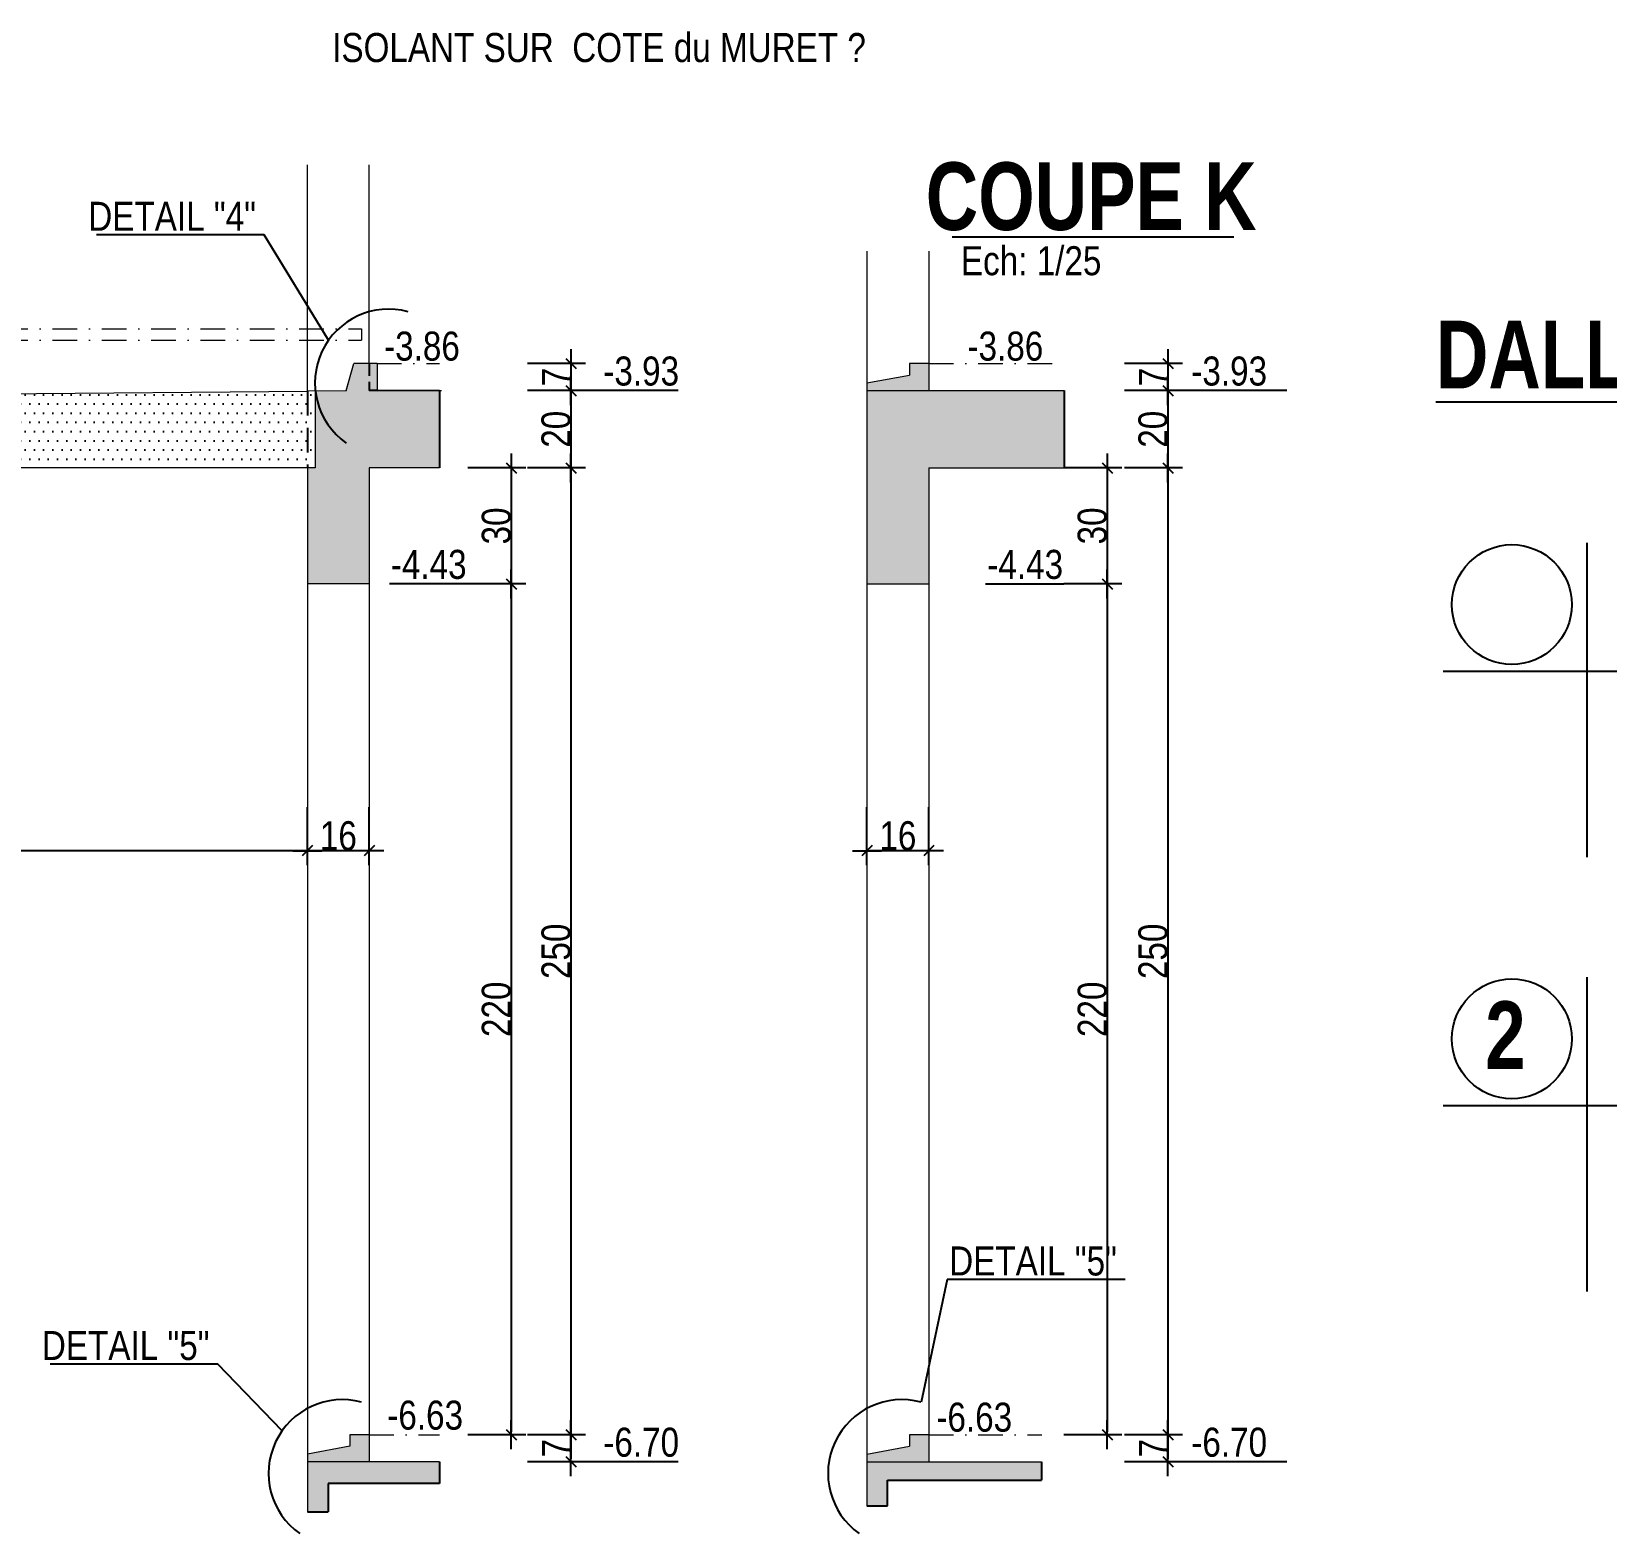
# Model space of a CAD drawing. Header units: millimetres. Extents: x 0 to 26138, y -32652 to 0.
# Drawn here: x 24436 to 25250, y -31031 to -30254 of the extents above; entities that cross this region are included whole.
import ezdxf
from ezdxf.enums import TextEntityAlignment as Align

# ---------------------------------------------------------------- set-up
doc = ezdxf.new("R2010")
doc.units = ezdxf.units.MM
doc.linetypes.add('CACHEX2', pattern=[19.05, 12.7, -6.35])
doc.linetypes.add('TIRETPTX2', pattern=[50.8, 25.4, -12.7, 0, -12.7])
for name, color, linetype in [('01_cote_gen', 4, 'Continuous'), ('01_linteaux', 2, 'Continuous'), ('01_murs_sup', 2, 'CACHEX2'), ('01_poch_BN', 9, 'Continuous'), ('01_poch_murs', 253, 'Continuous'), ('01_texte', 230, 'Continuous'), ('AA_COTES', 2, 'Continuous')]:
    doc.layers.add(name, color=color, linetype=linetype)
doc.layers.add('01_murs_coup', color=5, linetype='Continuous', lineweight=60)
doc.layers.add('01_tram_axes', color=2, linetype='TIRETPTX2', lineweight=9)
doc.styles.add('ARIAL NA', font='ARIALN.TTF')
doc.styles.add('impact', font='impact.ttf')
doc.styles.add('STYLE2', font='ARIALN.TTF')
doc.dimstyles.new('JB25', dxfattribs={"dimscale": 0.1, "dimtxt": 150, "dimasz": 15, "dimexe": 0.1, "dimexo": 0.1, "dimgap": 0.09, "dimtad": 1, "dimdec": 1, "dimlfac": 0.5, "dimdsep": 46, "dimtxsty": 'STYLE2', "dimblk1": 'BOND_G', "dimblk2": 'BOND_D', "dimsah": 1, "dimcen": 1.5, "dimdle": 0.01, "dimse1": 1, "dimse2": 1, "dimclrd": 4, "dimclre": 2, "dimclrt": 6, "dimazin": 2, "dimtfac": 2.333333, "dimtdec": 1, "dimtix": 1, "dimtmove": 2, "dimatfit": 3, "dimldrblk": 'BOND_G', "dimfxl": 1, "dimtolj": 1, "dimtzin": 0, "dimarcsym": 0})

# ---------------------------------------------------------------- blocks, each defined once
blk = doc.blocks.new('BOND_G')
at = {"layer": 'AA_COTES', "color": 0}
for p, q in [((0, -5), (0, 15)), ((5, 0), (-5, 0)), ((1.77, 1.77), (-1.77, -1.77))]:
    blk.add_line(p, q, dxfattribs=at)
blk = doc.blocks.new('BOND_D')
at = {"layer": 'AA_COTES', "color": 0}
for p, q in [((5, 0), (-5, 0)), ((-1.77, -1.77), (1.77, 1.77)), ((0, 5), (0, -15))]:
    blk.add_line(p, q, dxfattribs=at)
blk = doc.blocks.new('*D3370')
at = {"layer": '01_cote_gen', "color": 4, "lineweight": -2, "ltscale": 0.1, "transparency": 16777216}
blk.add_line((24714.73, -30441.27), (24714.73, -30478.27), dxfattribs=at)
at = {"layer": 'Defpoints', "color": 0, "ltscale": 0.1, "transparency": 16777216}
for p in [(24657.9, -30439.77), (24657.9, -30479.77), (24714.73, -30479.77)]:
    blk.add_point(p, dxfattribs=at)
at = {"layer": '01_cote_gen', "color": 4, "lineweight": -2, "ltscale": 0.1, "transparency": 16777216, "xscale": 1.5, "yscale": 1.5, "zscale": 1.5}
for name, p, rotation in [('BOND_G', (24714.73, -30439.77), 90), ('BOND_D', (24714.73, -30479.77), 270)]:
    blk.add_blockref(name, p, dxfattribs=dict(at, rotation=rotation))
at = {"layer": '01_cote_gen', "color": 6, "ltscale": 0.1, "transparency": 16777216, "insert": (24707.06, -30459.77), "char_height": 15, "attachment_point": 5, "rotation": 90, "style": 'STYLE2'}
blk.add_mtext('\\A1;20', dxfattribs=at)
blk = doc.blocks.new('*D3371')
at = {"layer": '01_cote_gen', "color": 4, "lineweight": -2, "ltscale": 0.1, "transparency": 16777216}
blk.add_line((24683.89, -30481.27), (24683.89, -30538.27), dxfattribs=at)
at = {"layer": 'Defpoints', "color": 0, "ltscale": 0.1, "transparency": 16777216}
for p in [(24656.9, -30479.77), (24620.57, -30539.77), (24683.89, -30539.77)]:
    blk.add_point(p, dxfattribs=at)
at = {"layer": '01_cote_gen', "color": 4, "lineweight": -2, "ltscale": 0.1, "transparency": 16777216, "xscale": 1.5, "yscale": 1.5, "zscale": 1.5}
for name, p, rotation in [('BOND_G', (24683.89, -30479.77), 90), ('BOND_D', (24683.89, -30539.77), 270)]:
    blk.add_blockref(name, p, dxfattribs=dict(at, rotation=rotation))
at = {"layer": '01_cote_gen', "color": 6, "ltscale": 0.1, "transparency": 16777216, "insert": (24676.22, -30509.77), "char_height": 15, "attachment_point": 5, "rotation": 90, "style": 'STYLE2'}
blk.add_mtext('\\A1;30', dxfattribs=at)
blk = doc.blocks.new('*D3372')
at = {"layer": '01_cote_gen', "color": 4, "lineweight": -2, "ltscale": 0.1, "transparency": 16777216}
blk.add_line((24683.89, -30541.27), (24683.89, -30978.27), dxfattribs=at)
at = {"layer": 'Defpoints', "color": 0, "ltscale": 0.1, "transparency": 16777216}
for p in [(24661.39, -30539.77), (24640.74, -30979.77), (24683.89, -30979.77)]:
    blk.add_point(p, dxfattribs=at)
at = {"layer": '01_cote_gen', "color": 4, "lineweight": -2, "ltscale": 0.1, "transparency": 16777216, "xscale": 1.5, "yscale": 1.5, "zscale": 1.5}
for name, p, rotation in [('BOND_G', (24683.89, -30539.77), 90), ('BOND_D', (24683.89, -30979.77), 270)]:
    blk.add_blockref(name, p, dxfattribs=dict(at, rotation=rotation))
at = {"layer": '01_cote_gen', "color": 6, "ltscale": 0.1, "transparency": 16777216, "insert": (24676.22, -30759.77), "char_height": 15, "attachment_point": 5, "rotation": 90, "style": 'STYLE2'}
blk.add_mtext('\\A1;220', dxfattribs=at)
blk = doc.blocks.new('*D3373')
at = {"layer": '01_cote_gen', "color": 4, "lineweight": -2, "ltscale": 0.1, "transparency": 16777216}
blk.add_line((24714.73, -30481.27), (24714.73, -30978.27), dxfattribs=at)
at = {"layer": 'Defpoints', "color": 0, "ltscale": 0.1, "transparency": 16777216}
for p in [(24707.23, -30479.77), (24661.39, -30979.77), (24714.73, -30979.77)]:
    blk.add_point(p, dxfattribs=at)
at = {"layer": '01_cote_gen', "color": 4, "lineweight": -2, "ltscale": 0.1, "transparency": 16777216, "xscale": 1.5, "yscale": 1.5, "zscale": 1.5}
for name, p, rotation in [('BOND_G', (24714.73, -30479.77), 90), ('BOND_D', (24714.73, -30979.77), 270)]:
    blk.add_blockref(name, p, dxfattribs=dict(at, rotation=rotation))
at = {"layer": '01_cote_gen', "color": 6, "ltscale": 0.1, "transparency": 16777216, "insert": (24707.06, -30729.77), "char_height": 15, "attachment_point": 5, "rotation": 90, "style": 'STYLE2'}
blk.add_mtext('\\A1;250', dxfattribs=at)
blk = doc.blocks.new('*D3374')
at = {"layer": '01_cote_gen', "color": 4, "lineweight": -2, "ltscale": 0.1, "transparency": 16777216}
blk.add_line((24714.73, -30981.27), (24714.73, -30992.27), dxfattribs=at)
at = {"layer": 'Defpoints', "color": 0, "ltscale": 0.1, "transparency": 16777216}
for p in [(24661.39, -30979.77), (24661.39, -30993.77), (24714.73, -30993.77)]:
    blk.add_point(p, dxfattribs=at)
at = {"layer": '01_cote_gen', "color": 4, "lineweight": -2, "ltscale": 0.1, "transparency": 16777216, "xscale": 1.5, "yscale": 1.5, "zscale": 1.5}
for name, p, rotation in [('BOND_G', (24714.73, -30979.77), 90), ('BOND_D', (24714.73, -30993.77), 270)]:
    blk.add_blockref(name, p, dxfattribs=dict(at, rotation=rotation))
at = {"layer": '01_cote_gen', "color": 6, "ltscale": 0.1, "transparency": 16777216, "insert": (24707.22, -30986.77), "char_height": 15, "attachment_point": 5, "rotation": 90, "style": 'STYLE2'}
blk.add_mtext('\\A1;7', dxfattribs=at)
blk = doc.blocks.new('*D3376')
at = {"layer": '01_cote_gen', "color": 4, "lineweight": -2, "ltscale": 0.1, "transparency": 16777216}
blk.add_line((24097.15, -30442.27), (24097.15, -30441.27), dxfattribs=at)
at = {"layer": 'Defpoints', "color": 0, "ltscale": 0.1, "transparency": 16777216}
for p in [(24097.15, -30439.77), (24630.65, -30439.77), (24119.65, -30443.77)]:
    blk.add_point(p, dxfattribs=at)
at = {"layer": '01_cote_gen', "color": 4, "lineweight": -2, "ltscale": 0.1, "transparency": 16777216, "xscale": 1.5, "yscale": 1.5, "zscale": 1.5}
for name, p, rotation in [('BOND_D', (24097.15, -30439.77), 90), ('BOND_G', (24097.15, -30443.77), 270)]:
    blk.add_blockref(name, p, dxfattribs=dict(at, rotation=rotation))
at = {"layer": '01_cote_gen', "color": 6, "ltscale": 0.1, "transparency": 16777216, "insert": (24089.61, -30431.13), "char_height": 15, "attachment_point": 5, "rotation": 90, "style": 'STYLE2'}
blk.add_mtext('\\A1;2', dxfattribs=at)
blk = doc.blocks.new('*D3380')
at = {"layer": '01_cote_gen', "color": 4, "lineweight": -2, "ltscale": 0.1, "transparency": 16777216}
blk.add_line((24898.22, -30677.77), (24869.22, -30677.77), dxfattribs=at)
at = {"layer": 'Defpoints', "color": 0, "ltscale": 0.1, "transparency": 16777216}
for p in [(24867.72, -30677.77), (24867.72, -30686.04), (24899.72, -30688.69)]:
    blk.add_point(p, dxfattribs=at)
at = {"layer": '01_cote_gen', "color": 4, "lineweight": -2, "ltscale": 0.1, "transparency": 16777216, "xscale": 1.5, "yscale": 1.5, "zscale": 1.5, "rotation": 180}
blk.add_blockref('BOND_D', (24867.72, -30677.77), dxfattribs=at)
at = {"layer": '01_cote_gen', "color": 4, "lineweight": -2, "ltscale": 0.1, "transparency": 16777216, "xscale": 1.5, "yscale": 1.5, "zscale": 1.5}
blk.add_blockref('BOND_G', (24899.72, -30677.77), dxfattribs=at)
at = {"layer": '01_cote_gen', "color": 6, "ltscale": 0.1, "transparency": 16777216, "insert": (24883.72, -30670.1), "char_height": 15, "attachment_point": 5, "style": 'STYLE2'}
blk.add_mtext('\\A1;16', dxfattribs=at)
blk = doc.blocks.new('*D3381')
at = {"layer": '01_cote_gen', "color": 4, "lineweight": -2, "ltscale": 0.1, "transparency": 16777216}
blk.add_line((24991.93, -30481.27), (24991.93, -30538.27), dxfattribs=at)
at = {"layer": 'Defpoints', "color": 0, "ltscale": 0.1, "transparency": 16777216}
for p in [(24969.59, -30479.77), (24899.72, -30539.77), (24991.93, -30539.77)]:
    blk.add_point(p, dxfattribs=at)
at = {"layer": '01_cote_gen', "color": 4, "lineweight": -2, "ltscale": 0.1, "transparency": 16777216, "xscale": 1.5, "yscale": 1.5, "zscale": 1.5}
for name, p, rotation in [('BOND_G', (24991.93, -30479.77), 90), ('BOND_D', (24991.93, -30539.77), 270)]:
    blk.add_blockref(name, p, dxfattribs=dict(at, rotation=rotation))
at = {"layer": '01_cote_gen', "color": 6, "ltscale": 0.1, "transparency": 16777216, "insert": (24984.26, -30509.77), "char_height": 15, "attachment_point": 5, "rotation": 90, "style": 'STYLE2'}
blk.add_mtext('\\A1;30', dxfattribs=at)
blk = doc.blocks.new('*D3378')
at = {"layer": '01_cote_gen', "color": 4, "lineweight": -2, "ltscale": 0.1, "transparency": 16777216}
blk.add_line((25023.3, -30481.27), (25023.3, -30978.27), dxfattribs=at)
at = {"layer": 'Defpoints', "color": 0, "ltscale": 0.1, "transparency": 16777216}
for p in [(24999.43, -30479.77), (24999.43, -30979.77), (25023.3, -30979.77)]:
    blk.add_point(p, dxfattribs=at)
at = {"layer": '01_cote_gen', "color": 4, "lineweight": -2, "ltscale": 0.1, "transparency": 16777216, "xscale": 1.5, "yscale": 1.5, "zscale": 1.5}
for name, p, rotation in [('BOND_G', (25023.3, -30479.77), 90), ('BOND_D', (25023.3, -30979.77), 270)]:
    blk.add_blockref(name, p, dxfattribs=dict(at, rotation=rotation))
at = {"layer": '01_cote_gen', "color": 6, "ltscale": 0.1, "transparency": 16777216, "insert": (25015.64, -30729.77), "char_height": 15, "attachment_point": 5, "rotation": 90, "style": 'STYLE2'}
blk.add_mtext('\\A1;250', dxfattribs=at)
blk = doc.blocks.new('*D3379')
at = {"layer": '01_cote_gen', "color": 4, "lineweight": -2, "ltscale": 0.1, "transparency": 16777216}
blk.add_line((25023.3, -30981.27), (25023.3, -30992.27), dxfattribs=at)
at = {"layer": 'Defpoints', "color": 0, "ltscale": 0.1, "transparency": 16777216}
for p in [(24969.43, -30979.77), (24958.15, -30993.77), (25023.3, -30993.77)]:
    blk.add_point(p, dxfattribs=at)
at = {"layer": '01_cote_gen', "color": 4, "lineweight": -2, "ltscale": 0.1, "transparency": 16777216, "xscale": 1.5, "yscale": 1.5, "zscale": 1.5}
for name, p, rotation in [('BOND_G', (25023.3, -30979.77), 90), ('BOND_D', (25023.3, -30993.77), 270)]:
    blk.add_blockref(name, p, dxfattribs=dict(at, rotation=rotation))
at = {"layer": '01_cote_gen', "color": 6, "ltscale": 0.1, "transparency": 16777216, "insert": (25015.79, -30986.77), "char_height": 15, "attachment_point": 5, "rotation": 90, "style": 'STYLE2'}
blk.add_mtext('\\A1;7', dxfattribs=at)
blk = doc.blocks.new('*D3382')
at = {"layer": '01_cote_gen', "color": 4, "lineweight": -2, "ltscale": 0.1, "transparency": 16777216}
blk.add_line((25023.3, -30441.27), (25023.3, -30478.27), dxfattribs=at)
at = {"layer": 'Defpoints', "color": 0, "ltscale": 0.1, "transparency": 16777216}
for p in [(24969.59, -30439.77), (24959.57, -30479.77), (25023.3, -30479.77)]:
    blk.add_point(p, dxfattribs=at)
at = {"layer": '01_cote_gen', "color": 4, "lineweight": -2, "ltscale": 0.1, "transparency": 16777216, "xscale": 1.5, "yscale": 1.5, "zscale": 1.5}
for name, p, rotation in [('BOND_G', (25023.3, -30439.77), 90), ('BOND_D', (25023.3, -30479.77), 270)]:
    blk.add_blockref(name, p, dxfattribs=dict(at, rotation=rotation))
at = {"layer": '01_cote_gen', "color": 6, "ltscale": 0.1, "transparency": 16777216, "insert": (25015.64, -30459.77), "char_height": 15, "attachment_point": 5, "rotation": 90, "style": 'STYLE2'}
blk.add_mtext('\\A1;20', dxfattribs=at)
blk = doc.blocks.new('*D3383')
at = {"layer": '01_cote_gen', "color": 4, "lineweight": -2, "ltscale": 0.1, "transparency": 16777216}
blk.add_line((24991.93, -30541.27), (24991.93, -30978.27), dxfattribs=at)
at = {"layer": 'Defpoints', "color": 0, "ltscale": 0.1, "transparency": 16777216}
for p in [(24969.43, -30539.77), (24958.15, -30979.77), (24991.93, -30979.77)]:
    blk.add_point(p, dxfattribs=at)
at = {"layer": '01_cote_gen', "color": 4, "lineweight": -2, "ltscale": 0.1, "transparency": 16777216, "xscale": 1.5, "yscale": 1.5, "zscale": 1.5}
for name, p, rotation in [('BOND_G', (24991.93, -30539.77), 90), ('BOND_D', (24991.93, -30979.77), 270)]:
    blk.add_blockref(name, p, dxfattribs=dict(at, rotation=rotation))
at = {"layer": '01_cote_gen', "color": 6, "ltscale": 0.1, "transparency": 16777216, "insert": (24984.26, -30759.77), "char_height": 15, "attachment_point": 5, "rotation": 90, "style": 'STYLE2'}
blk.add_mtext('\\A1;220', dxfattribs=at)
blk = doc.blocks.new('*D3384')
at = {"layer": '01_cote_gen', "color": 4, "lineweight": -2, "ltscale": 0.1, "transparency": 16777216}
blk.add_line((24608.98, -30677.77), (24579.98, -30677.77), dxfattribs=at)
at = {"layer": 'Defpoints', "color": 0, "ltscale": 0.1, "transparency": 16777216}
for p in [(24578.48, -30677.77), (24578.48, -30686.04), (24610.48, -30688.69)]:
    blk.add_point(p, dxfattribs=at)
at = {"layer": '01_cote_gen', "color": 4, "lineweight": -2, "ltscale": 0.1, "transparency": 16777216, "xscale": 1.5, "yscale": 1.5, "zscale": 1.5, "rotation": 180}
blk.add_blockref('BOND_D', (24578.48, -30677.77), dxfattribs=at)
at = {"layer": '01_cote_gen', "color": 4, "lineweight": -2, "ltscale": 0.1, "transparency": 16777216, "xscale": 1.5, "yscale": 1.5, "zscale": 1.5}
blk.add_blockref('BOND_G', (24610.48, -30677.77), dxfattribs=at)
at = {"layer": '01_cote_gen', "color": 6, "ltscale": 0.1, "transparency": 16777216, "insert": (24594.48, -30670.1), "char_height": 15, "attachment_point": 5, "style": 'STYLE2'}
blk.add_mtext('\\A1;16', dxfattribs=at)
blk = doc.blocks.new('*D3385')
at = {"layer": '01_cote_gen', "color": 4, "lineweight": -2, "ltscale": 0.1, "transparency": 16777216}
blk.add_line((25023.3, -30427.27), (25023.3, -30438.27), dxfattribs=at)
at = {"layer": 'Defpoints', "color": 0, "ltscale": 0.1, "transparency": 16777216}
for p in [(24969.59, -30425.77), (24969.59, -30439.77), (25023.3, -30439.77)]:
    blk.add_point(p, dxfattribs=at)
at = {"layer": '01_cote_gen', "color": 4, "lineweight": -2, "ltscale": 0.1, "transparency": 16777216, "xscale": 1.5, "yscale": 1.5, "zscale": 1.5}
for name, p, rotation in [('BOND_G', (25023.3, -30425.77), 90), ('BOND_D', (25023.3, -30439.77), 270)]:
    blk.add_blockref(name, p, dxfattribs=dict(at, rotation=rotation))
at = {"layer": '01_cote_gen', "color": 6, "ltscale": 0.1, "transparency": 16777216, "insert": (25015.79, -30432.77), "char_height": 15, "attachment_point": 5, "rotation": 90, "style": 'STYLE2'}
blk.add_mtext('\\A1;7', dxfattribs=at)
blk = doc.blocks.new('*D3386')
at = {"layer": '01_cote_gen', "color": 4, "lineweight": -2, "ltscale": 0.1, "transparency": 16777216}
blk.add_line((24714.73, -30427.27), (24714.73, -30438.27), dxfattribs=at)
at = {"layer": 'Defpoints', "color": 0, "ltscale": 0.1, "transparency": 16777216}
for p in [(24646.81, -30425.77), (24646.81, -30439.77), (24714.73, -30439.77)]:
    blk.add_point(p, dxfattribs=at)
at = {"layer": '01_cote_gen', "color": 4, "lineweight": -2, "ltscale": 0.1, "transparency": 16777216, "xscale": 1.5, "yscale": 1.5, "zscale": 1.5}
for name, p, rotation in [('BOND_G', (24714.73, -30425.77), 90), ('BOND_D', (24714.73, -30439.77), 270)]:
    blk.add_blockref(name, p, dxfattribs=dict(at, rotation=rotation))
at = {"layer": '01_cote_gen', "color": 6, "ltscale": 0.1, "transparency": 16777216, "insert": (24707.22, -30432.77), "char_height": 15, "attachment_point": 5, "rotation": 90, "style": 'STYLE2'}
blk.add_mtext('\\A1;7', dxfattribs=at)
blk = doc.blocks.new('*D3836')
at = {"layer": '01_cote_gen', "color": 4, "lineweight": -2, "ltscale": 0.1, "transparency": 16777216}
blk.add_line((24576.98, -30677.77), (24163.98, -30677.77), dxfattribs=at)
at = {"layer": 'Defpoints', "color": 0, "ltscale": 0.1, "transparency": 16777216}
for p in [(24162.48, -30461.77), (24578.48, -30499.22), (24162.48, -30677.77)]:
    blk.add_point(p, dxfattribs=at)
at = {"layer": '01_cote_gen', "color": 4, "lineweight": -2, "ltscale": 0.1, "transparency": 16777216, "xscale": 1.5, "yscale": 1.5, "zscale": 1.5, "rotation": 180}
blk.add_blockref('BOND_D', (24162.48, -30677.77), dxfattribs=at)
at = {"layer": '01_cote_gen', "color": 4, "lineweight": -2, "ltscale": 0.1, "transparency": 16777216, "xscale": 1.5, "yscale": 1.5, "zscale": 1.5}
blk.add_blockref('BOND_G', (24578.48, -30677.77), dxfattribs=at)
at = {"layer": '01_cote_gen', "color": 6, "ltscale": 0.1, "transparency": 16777216, "insert": (24370.48, -30670.1), "char_height": 15, "attachment_point": 5, "style": 'STYLE2'}
blk.add_mtext('\\A1;208', dxfattribs=at)

msp = doc.modelspace()

# ---------------------------------------------------------------- hatches: boundary and pattern name
at = {"layer": '01_poch_BN', "ltscale": 0.1}
h = msp.add_hatch(color=256, dxfattribs=at)
h.dxf.hatch_style = 1
h.paths.add_polyline_path([(24646.81, -30439.77), (24614.48, -30439.77), (24614.48, -30425.77), (24602.48, -30425.77), (24598.48, -30439.77), (24582.48, -30439.92), (24582.48, -30479.77), (24578.48, -30479.77), (24578.48, -30539.77), (24610.48, -30539.77), (24610.48, -30479.77), (24646.81, -30479.77)])
h.paths.add_polyline_path([(23876.35, -30439.77), (23796.58, -30439.77), (23796.58, -30479.77), (23844.35, -30479.77), (23844.35, -30539.77), (23876.35, -30539.77)])
h.paths.add_polyline_path([(23854.35, -30431.77), (23854.35, -30425.77), (23844.35, -30425.77), (23844.35, -30439.77), (23876.35, -30439.77), (23876.35, -30435.77)])
h.paths.add_polyline_path([(23967.39, -30993.77), (23796.58, -30993.77), (23796.58, -31005.92), (23967.39, -31005.92)])
h.paths.add_polyline_path([(23852.35, -30943.77), (23840.35, -30943.77), (23840.35, -30993.77), (23856.35, -30993.77)])
h.paths.add_polyline_path([(24646.81, -30993.77), (24578.48, -30993.77), (24578.48, -31019.73), (24589.15, -31019.73), (24589.15, -31005.02), (24646.81, -31005.02)])
h.paths.add_polyline_path([(24610.48, -30979.77), (24600.48, -30979.77), (24600.48, -30985.77), (24578.48, -30989.77), (24578.48, -30993.77), (24610.48, -30993.77)])
h = msp.add_hatch(color=256, dxfattribs=at)
h.dxf.hatch_style = 1
h.paths.add_polyline_path([(24969.59, -30439.77), (24867.72, -30439.77), (24867.72, -30539.77), (24899.72, -30539.77), (24899.72, -30479.77), (24969.59, -30479.77)])
h.paths.add_polyline_path([(24899.72, -30425.77), (24889.72, -30425.77), (24889.72, -30431.77), (24867.72, -30435.77), (24867.72, -30439.77), (24899.72, -30439.77)])
h.paths.add_polyline_path([(24957.94, -30993.77), (24867.72, -30993.77), (24867.72, -31016.6), (24878.37, -31016.6), (24878.37, -31003.35), (24957.94, -31003.35)])
h.paths.add_polyline_path([(24899.72, -30979.77), (24889.72, -30979.77), (24889.72, -30985.77), (24867.72, -30989.77), (24867.72, -30993.77), (24899.72, -30993.77)])
at = {"layer": '01_poch_murs', "ltscale": 0.1}
h = msp.add_hatch(dxfattribs=at)
h.set_pattern_fill('DOTS', color=256, scale=3)
h.set_pattern_definition([(0, (86.7033, 0), (2.38125, 4.7625), [0, -4.7625])])
edge = h.paths.add_edge_path()
edge.add_line((24578.48, -30440.07), (24162.48, -30443.77))
edge.add_line((24162.48, -30443.77), (24162.48, -30479.77))
edge.add_line((24162.48, -30479.77), (24184.48, -30479.77))
edge.add_line((24184.48, -30479.77), (24184.48, -30475.77))
edge.add_arc((24184.48, -30479.77), 4, 0, 90, ccw=False)
edge.add_line((24188.48, -30479.77), (24578.48, -30479.77))
edge.add_line((24578.48, -30479.77), (24578.48, -30440.07))
h.paths.add_polyline_path([(24582.48, -30439.92), (24578.48, -30439.96), (24578.48, -30479.77), (24582.48, -30479.77)])

# ---------------------------------------------------------------- linework, layer by layer
at = {"layer": '01_linteaux', "lineweight": 0}
for p, q in [((24578.48, -30440.03), (24578.48, -30323.06)), ((24610.48, -30425.77), (24610.48, -30323.06)), ((24867.72, -30367.63), (24867.72, -30435.77)), ((24899.72, -30367.63), (24899.72, -30425.77)), ((24578.48, -30539.77), (24578.48, -30989.77)), ((24610.48, -30539.77), (24610.48, -30979.77)), ((24867.72, -30539.77), (24867.72, -30989.77)), ((24899.72, -30539.77), (24899.72, -30979.77))]:
    msp.add_line(p, q, dxfattribs=at)
at = {"layer": '01_murs_coup', "linetype": 'Continuous', "lineweight": 0}
for p, q in [((24598.45, -30439.87), (24602.48, -30425.77)), ((24598.48, -30439.77), (24602.48, -30425.77)), ((24614.48, -30425.77), (24602.48, -30425.77)), ((24614.48, -30425.77), (24602.48, -30425.77)), ((24614.48, -30425.77), (24614.48, -30439.77)), ((24614.48, -30425.77), (24614.48, -30439.77)), ((24867.72, -30435.77), (24889.72, -30431.77)), ((24889.72, -30425.77), (24889.72, -30431.77)), ((24899.72, -30425.77), (24889.72, -30425.77)), ((24899.72, -30425.77), (24899.72, -30439.77)), ((24162.48, -30443.77), (24578.48, -30440.07)), ((24578.48, -30439.96), (24598.48, -30439.77)), ((24582.48, -30439.96), (24582.48, -30479.77)), ((24614.48, -30439.77), (24647.81, -30439.77)), ((24646.81, -30439.77), (24614.48, -30439.77)), ((24867.72, -30435.77), (24867.72, -30439.77)), ((24867.72, -30439.77), (24867.72, -30539.77)), ((24867.72, -30439.77), (24969.59, -30439.77)), ((24582.48, -30479.77), (24172.48, -30479.77)), ((24578.48, -30479.77), (24578.48, -30539.77)), ((24646.81, -30479.77), (24610.48, -30479.77)), ((24610.48, -30479.77), (24610.48, -30539.77)), ((24899.72, -30479.77), (24899.72, -30539.77)), ((24899.72, -30479.77), (24969.59, -30479.77)), ((24610.48, -30539.77), (24578.48, -30539.77)), ((24867.72, -30539.77), (24899.72, -30539.77)), ((24600.48, -30985.77), (24578.48, -30989.77)), ((24600.48, -30979.77), (24600.48, -30985.77)), ((24610.48, -30979.77), (24600.48, -30979.77)), ((24610.48, -30979.77), (24610.48, -30993.77)), ((24867.72, -30989.77), (24889.72, -30985.77)), ((24889.72, -30979.77), (24889.72, -30985.77)), ((24899.72, -30979.77), (24889.72, -30979.77)), ((24899.72, -30979.77), (24899.72, -30993.77)), ((24578.48, -30989.77), (24578.48, -30993.77)), ((24646.81, -30993.77), (24578.48, -30993.77)), ((24578.48, -30993.77), (24578.48, -31019.73)), ((24867.72, -30989.77), (24867.72, -30993.77)), ((24867.72, -30993.77), (24957.94, -30993.77)), ((24867.72, -30993.77), (24867.72, -31016.6))]:
    msp.add_line(p, q, dxfattribs=at)
at = {"layer": '01_murs_sup', "ltscale": 0.5}
msp.add_line((24610.48, -30425.77), (24610.48, -30439.77), dxfattribs=at)
at = {"layer": '01_murs_sup'}
for p, q in [((24578.48, -30439.96), (24578.48, -30479.77)), ((24614.48, -30439.77), (24610.48, -30439.77))]:
    msp.add_line(p, q, dxfattribs=at)
at = {"layer": '01_poch_BN', "ltscale": 0.1}
for p, q in [((24646.81, -30439.77), (24646.81, -30479.77)), ((24969.59, -30439.77), (24969.59, -30479.77)), ((24646.81, -30993.77), (24646.81, -31005.02)), ((24957.94, -30993.77), (24957.94, -31003.35)), ((24878.37, -31016.6), (24878.37, -31003.35)), ((24878.37, -31003.35), (24957.94, -31003.35)), ((24646.81, -31005.02), (24589.15, -31005.02)), ((24589.15, -31005.02), (24589.15, -31019.73)), ((24578.48, -31019.73), (24589.15, -31019.73)), ((24867.72, -31016.6), (24878.37, -31016.6))]:
    msp.add_line(p, q, dxfattribs=at)
at = {"layer": '01_texte'}
for p, q in [((24556.18, -30359.29), (24469.46, -30359.29)), ((24589.37, -30413.76), (24556.18, -30359.29)), ((24911.83, -30360.32), (25057.43, -30360.32)), ((24770.07, -30439.77), (24722.23, -30439.77)), ((25084.8, -30439.77), (25030.8, -30439.77)), ((25239.82, -30518.45), (25239.82, -30681.1)), ((24661.39, -30539.77), (24620.98, -30539.77)), ((24929.03, -30539.77), (24969.43, -30539.77)), ((25165.65, -30584.84), (25529.97, -30584.84)), ((25239.82, -30743.06), (25239.82, -30905.7)), ((25165.65, -30809.44), (25529.97, -30809.44)), ((24909.25, -30899.58), (24895.73, -30962.99)), ((25001.22, -30899.58), (24909.25, -30899.58)), ((24532.18, -30943.29), (24445.46, -30943.29)), ((24565.37, -30977.76), (24532.18, -30943.29)), ((24770.07, -30993.77), (24722.23, -30993.77)), ((25084.8, -30993.77), (25030.8, -30993.77))]:
    msp.add_line(p, q, dxfattribs=at)
for centre in [(25201.09, -30550.43), (25201.09, -30775.03)]:
    msp.add_circle(centre, 30.98, dxfattribs=at)
for centre in [(24620.49, -30435.76), (24596.49, -30999.76), (24885.73, -30999.76)]:
    msp.add_arc(centre, 38.11, 74.78607, 234.73687, dxfattribs=at)
at = {"layer": '01_tram_axes', "ltscale": 0.5}
for p, q in [((24166.24, -30407.77), (24606.48, -30407.77)), ((24606.48, -30407.77), (24606.48, -30413.77)), ((24166.24, -30413.77), (24606.48, -30413.77)), ((24614.48, -30425.77), (24646.81, -30425.77)), ((24899.72, -30425.77), (24969.59, -30425.77)), ((24610.48, -30979.77), (24646.81, -30979.77)), ((24899.72, -30979.77), (24958.15, -30979.77))]:
    msp.add_line(p, q, dxfattribs=at)

# ---------------------------------------------------------------- texts
at = {"layer": '01_texte'}
for s, style, p in [('ISOLANT SUR  COTE du MURET ?', 'STYLE2', (24591.27, -30269.84)), ('DETAIL "4"', 'ARIAL NA', (24465.2, -30357.13)), ('Ech: 1/25', 'STYLE2', (24916.3, -30380.1)), ('-3.86', 'ARIAL NA', (24618.11, -30424.26)), ('-3.86', 'ARIAL NA', (24919.7, -30424.26)), ('-3.93', 'ARIAL NA', (24731.44, -30437.15)), ('-3.93', 'ARIAL NA', (25035.39, -30437.15)), ('-4.43', 'ARIAL NA', (24621.61, -30537.15)), ('-4.43', 'ARIAL NA', (24929.94, -30537.15)), ('DETAIL "5"', 'ARIAL NA', (24910.24, -30897.42)), ('DETAIL "5"', 'ARIAL NA', (24441.2, -30941.13)), ('-6.63', 'ARIAL NA', (24619.77, -30977.15)), ('-6.63', 'ARIAL NA', (24903.61, -30978.2)), ('-6.70', 'ARIAL NA', (24731.44, -30991.15)), ('-6.70', 'ARIAL NA', (25035.39, -30991.15))]:
    msp.add_text(s, height=15, dxfattribs=dict(at, style=style)).set_placement(p)
at = {"layer": '01_texte', "style": 'impact'}
msp.add_text('COUPE K', height=35, dxfattribs=at).set_placement((24983.64, -30339.22), align=Align.MIDDLE)
msp.add_text('%%UDALLES', height=35, dxfattribs=at).set_placement((25236.93, -30449.12), align=Align.BOTTOM_CENTER)
msp.add_text('2', height=35, dxfattribs=at).set_placement((25197.75, -30773.15), align=Align.MIDDLE_CENTER)

# ---------------------------------------------------------------- dimensions: what is measured, and where the dimension line sits
at = {"layer": '01_cote_gen', "ltscale": 0.1}
dim = msp.add_linear_dim(base=(24097.15, -30439.77), p1=(24119.65, -30443.77), p2=(24630.65, -30439.77), angle=90, dimstyle='JB25', dxfattribs=at)
dim.commit()
dim.dimension.update_dxf_attribs({"geometry": '*D3376', "text_midpoint": (24089.61, -30431.13), "dimtype": 160})
for base, p1, p2, angle, picture, middle in [((24714.73, -30439.77), (24646.81, -30425.77), (24646.81, -30439.77), 90, '*D3386', (24707.22, -30432.77)), ((25023.3, -30439.77), (24969.59, -30425.77), (24969.59, -30439.77), 90, '*D3385', (25015.79, -30432.77)), ((24714.73, -30479.77), (24657.9, -30439.77), (24657.9, -30479.77), 90, '*D3370', (24707.06, -30459.77)), ((25023.3, -30479.77), (24969.59, -30439.77), (24959.57, -30479.77), 90, '*D3382', (25015.64, -30459.77)), ((24683.89, -30539.77), (24656.9, -30479.77), (24620.57, -30539.77), 90, '*D3371', (24676.22, -30509.77)), ((24714.73, -30979.77), (24707.23, -30479.77), (24661.39, -30979.77), 90, '*D3373', (24707.06, -30729.77)), ((24991.93, -30539.77), (24969.59, -30479.77), (24899.72, -30539.77), 90, '*D3381', (24984.26, -30509.77)), ((25023.3, -30979.77), (24999.43, -30479.77), (24999.43, -30979.77), 90, '*D3378', (25015.64, -30729.77)), ((24683.89, -30979.77), (24661.39, -30539.77), (24640.74, -30979.77), 90, '*D3372', (24676.22, -30759.77)), ((24991.93, -30979.77), (24969.43, -30539.77), (24958.15, -30979.77), 90, '*D3383', (24984.26, -30759.77)), ((24578.48, -30677.77), (24610.48, -30688.69), (24578.48, -30686.04), 180, '*D3384', (24594.48, -30670.1)), ((24867.72, -30677.77), (24899.72, -30688.69), (24867.72, -30686.04), 180, '*D3380', (24883.72, -30670.1)), ((24714.73, -30993.77), (24661.39, -30979.77), (24661.39, -30993.77), 90, '*D3374', (24707.22, -30986.77)), ((25023.3, -30993.77), (24969.43, -30979.77), (24958.15, -30993.77), 90, '*D3379', (25015.79, -30986.77))]:
    dim = msp.add_linear_dim(base=base, p1=p1, p2=p2, angle=angle, dimstyle='JB25', dxfattribs=at)
    dim.commit()
    dim.dimension.update_dxf_attribs({"geometry": picture, "text_midpoint": middle})
dim = msp.add_linear_dim(base=(24162.48, -30677.77), p1=(24578.48, -30499.22), p2=(24162.48, -30461.77), dimstyle='JB25', dxfattribs=at)
dim.commit()
dim.dimension.update_dxf_attribs({"geometry": '*D3836', "text_midpoint": (24370.48, -30670.1)})

doc.saveas('drawing.dxf')
